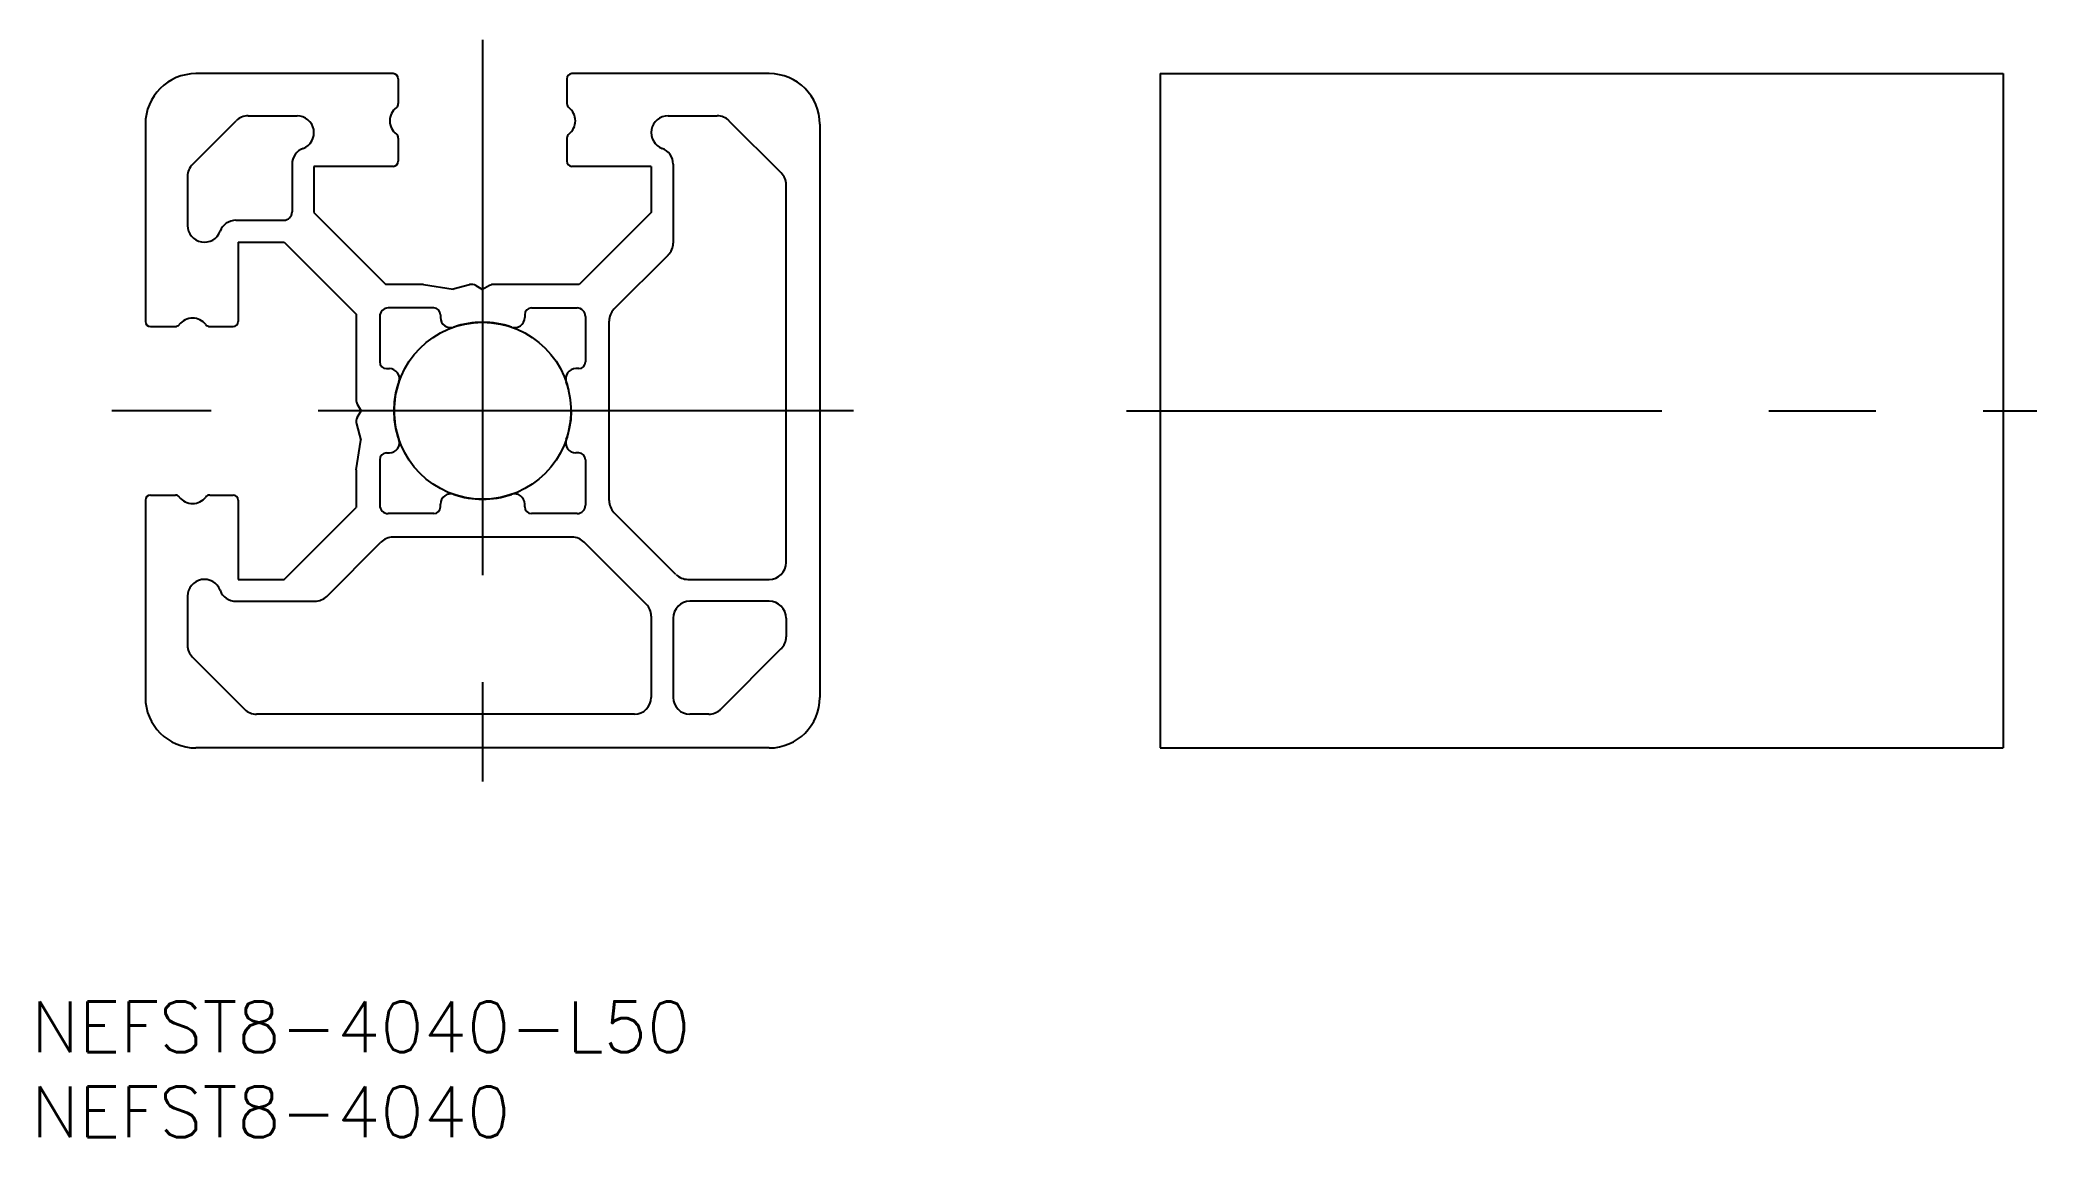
# Model space of a CAD drawing. Extents: x -26 to 92, y -43 to 22.
import ezdxf

# ---------------------------------------------------------------- set-up
doc = ezdxf.new("R2010")
doc.units = 0
doc.linetypes.add('CENTER', pattern=[50.8, 31.75, -6.35, 6.35, -6.35])
doc.linetypes.add('PHANTOM', pattern=[63.5, 31.75, -6.35, 6.35, -6.35, 6.35, -6.35])
doc.layers.get('0').update_dxf_attribs({"linetype": 'CONTINUOUS'})
doc.layers.add('CENTER', color=1, linetype='CENTER')
doc.styles.get("Standard").update_dxf_attribs({"font": 'txt.shx', "height": 3, "bigfont": 'bigfont.shx'})

# ---------------------------------------------------------------- blocks, each defined once
blk = doc.blocks.new('*U2')
at = {"color": 7, "linetype": 'CONTINUOUS'}
blk.add_text('NEFST8-4040-L50', height=3, dxfattribs=at).set_placement((-26.77, -38.04))
blk = doc.blocks.new('*U3')
at = {"color": 7, "linetype": 'CONTINUOUS'}
blk.add_text('NEFST8-4040', height=3, dxfattribs=at).set_placement((-26.77, -43.08))

msp = doc.modelspace()

# ---------------------------------------------------------------- linework, layer by layer
at = {"color": 7, "linetype": 'CONTINUOUS'}
for p, q in [((-5.3, 20), (-17, 20)), ((-5, 19.7), (-5, 18.22)), ((5, 19.7), (5, 18.22)), ((17, 20), (5.3, 20)), ((40.19, 20), (90.19, 20)), ((40.19, 20), (40.19, -20)), ((90.19, 20), (90.19, -20)), ((-20, 17), (-20, 5.3)), ((-17.21, 14.61), (-14.61, 17.21)), ((-13.91, 17.5), (-11, 17.5)), ((11, 17.5), (13.91, 17.5)), ((14.61, 17.21), (17.71, 14.11)), ((20, 17), (20, -17)), ((-5, 16.18), (-5, 14.8)), ((5, 16.18), (5, 14.8)), ((-11.3, 14.63), (-11.3, 11.8)), ((-10, 14.5), (-10, 11.77)), ((-5.3, 14.5), (-10, 14.5)), ((10, 14.5), (5.3, 14.5)), ((10, 14.5), (10, 11.77)), ((11.3, 14.63), (11.3, 9.95)), ((-17.5, 13.91), (-17.5, 11)), ((18, -9), (18, 13.41)), ((-14.63, 11.3), (-11.8, 11.3)), ((-10, 11.77), (-5.73, 7.5)), ((10, 11.77), (5.73, 7.5)), ((-14.5, 10), (-11.77, 10)), ((-14.5, 10), (-14.5, 5.3)), ((-11.77, 10), (-7.5, 5.73)), ((11.01, 9.24), (7.79, 6.03)), ((-3.5, 7.5), (-5.73, 7.5)), ((-3.5, 7.5), (-1.75, 7.22)), ((-0.78, 7.48), (-1.75, 7.22)), ((-0.4, 7.43), (0, 7.2)), ((0.4, 7.43), (0, 7.2)), ((5.73, 7.5), (0.65, 7.5)), ((-2.9, 6.1), (-5.6, 6.1)), ((2.9, 6.1), (5.6, 6.1)), ((-19.7, 5), (-18.22, 5)), ((-16.18, 5), (-14.8, 5)), ((-7.5, 5.73), (-7.5, 0.65)), ((-6.1, 5.6), (-6.1, 2.9)), ((-2.5, 5.7), (-2.5, 5.53)), ((2.5, 5.7), (2.5, 5.53)), ((6.1, 5.6), (6.1, 2.9)), ((7.5, -5.32), (7.5, 5.32)), ((-5.7, 2.5), (-5.53, 2.5)), ((5.7, 2.5), (5.53, 2.5)), ((-7.43, 0.4), (-7.2, 0)), ((-7.43, -0.4), (-7.2, 0)), ((-7.48, -0.78), (-7.22, -1.75)), ((-7.5, -3.5), (-7.22, -1.75)), ((-7.5, -3.5), (-7.5, -5.73)), ((-6.1, -2.9), (-6.1, -5.6)), ((-5.7, -2.5), (-5.53, -2.5)), ((5.7, -2.5), (5.53, -2.5)), ((6.1, -2.9), (6.1, -5.6)), ((-20, -5.3), (-20, -17)), ((-19.7, -5), (-18.22, -5)), ((-16.18, -5), (-14.8, -5)), ((-14.5, -5.3), (-14.5, -10)), ((-11.77, -10), (-7.5, -5.73)), ((-2.5, -5.7), (-2.5, -5.53)), ((2.5, -5.7), (2.5, -5.53)), ((-2.9, -6.1), (-5.6, -6.1)), ((5.6, -6.1), (2.9, -6.1)), ((11.47, -9.71), (7.79, -6.03)), ((-9.24, -11.01), (-6.03, -7.79)), ((5.32, -7.5), (-5.32, -7.5)), ((9.71, -11.47), (6.03, -7.79)), ((-14.5, -10), (-11.77, -10)), ((12.18, -10), (17, -10)), ((-17.5, -11), (-17.5, -13.91)), ((-14.63, -11.3), (-9.95, -11.3)), ((17, -11.3), (12.3, -11.3)), ((10, -12.18), (10, -17)), ((11.3, -12.3), (11.3, -17)), ((18, -12.3), (18, -13.41)), ((14.11, -17.71), (17.71, -14.11)), ((-17.21, -14.61), (-14.11, -17.71)), ((9, -18), (-13.41, -18)), ((13.41, -18), (12.3, -18)), ((17, -20), (-17, -20)), ((40.19, -20), (90.19, -20))]:
    msp.add_line(p, q, dxfattribs=at)
at = {"color": 3, "linetype": 'PHANTOM'}
msp.add_circle((0, 0), 5.25, dxfattribs=at)
at = {"color": 7, "linetype": 'CONTINUOUS'}
for centre, radius, start, end in [((-17, 17), 3, 90, 180), ((-5.3, 19.7), 0.3, 0, 90), ((5.3, 19.7), 0.3, 90, 180), ((17, 17), 3, 0, 90), ((-4.5, 17.2), 1, 127.9799, 232.0201), ((-5.3, 18.22), 0.3, 307.9799, 0), ((5.3, 18.22), 0.3, 180, 232.0201), ((4.5, 17.2), 1, 307.9799, 52.0201), ((-13.91, 16.5), 1, 90, 135), ((-11, 16.5), 1, 290.4873, 90), ((11, 16.5), 1, 90, 249.5127), ((13.91, 16.5), 1, 45, 90), ((-10.3, 14.63), 1, 110.4873, 180), ((-5.3, 16.18), 0.3, 0, 52.0201), ((5.3, 16.18), 0.3, 127.9799, 180), ((10.3, 14.63), 1, 0, 69.5127), ((-16.5, 13.91), 1, 135, 180), ((-5.3, 14.8), 0.3, 270, 0), ((5.3, 14.8), 0.3, 180, 270), ((17, 13.41), 1, 0, 45), ((-16.5, 11), 1, 180, 339.5127), ((-14.63, 10.3), 1, 90, 159.5127), ((-11.8, 11.8), 0.5, 270, 0), ((10.3, 9.95), 1, 315, 0), ((-0.65, 7), 0.5, 60, 105), ((0.65, 7), 0.5, 90, 120), ((-5.6, 5.6), 0.5, 90, 180), ((-2.9, 5.7), 0.4, 0, 90), ((2.9, 5.7), 0.4, 90, 180), ((5.6, 5.6), 0.5, 0, 90), ((8.5, 5.32), 1, 135, 180), ((-19.7, 5.3), 0.3, 180, 270), ((-18.22, 5.3), 0.3, 270, 322.0201), ((-17.2, 4.5), 1, 37.9799, 142.0201), ((-16.18, 5.3), 0.3, 217.9799, 270), ((-14.8, 5.3), 0.3, 270, 0), ((-1.9, 5.53), 0.6, 180, 288.9526), ((0, 0), 5.25, 71.0474, 108.9526), ((1.9, 5.53), 0.6, 251.0474, 0), ((-5.7, 2.9), 0.4, 180, 270), ((-5.53, 1.9), 0.6, 341.0474, 90), ((5.53, 1.9), 0.6, 90, 198.9526), ((5.7, 2.9), 0.4, 270, 0), ((0, 0), 5.25, 161.0474, 198.9526), ((0, 0), 5.25, 341.0474, 18.9526), ((-7, 0.65), 0.5, 180, 210), ((-7, -0.65), 0.5, 150, 195), ((-5.53, -1.9), 0.6, 270, 18.9526), ((5.53, -1.9), 0.6, 161.0474, 270), ((-5.7, -2.9), 0.4, 90, 180), ((5.7, -2.9), 0.4, 0, 90), ((-19.7, -5.3), 0.3, 90, 180), ((-18.22, -5.3), 0.3, 37.9799, 90), ((-17.2, -4.5), 1, 217.9799, 322.0201), ((-16.18, -5.3), 0.3, 90, 142.0201), ((-14.8, -5.3), 0.3, 0, 90), ((-5.6, -5.6), 0.5, 180, 270), ((-2.9, -5.7), 0.4, 270, 0), ((-1.9, -5.53), 0.6, 71.0474, 180), ((0, 0), 5.25, 251.0474, 288.9526), ((1.9, -5.53), 0.6, 0, 108.9526), ((2.9, -5.7), 0.4, 180, 270), ((5.6, -5.6), 0.5, 270, 0), ((8.5, -5.32), 1, 180, 225), ((-5.32, -8.5), 1, 90, 135), ((5.32, -8.5), 1, 45, 90), ((17, -9), 1, 270, 0), ((-16.5, -11), 1, 20.4873, 180), ((-14.63, -10.3), 1, 200.4873, 270), ((12.18, -9), 1, 225, 270), ((-9.95, -10.3), 1, 270, 315), ((9, -12.18), 1, 0, 45), ((12.3, -12.3), 1, 90, 180), ((17, -12.3), 1, 0, 90), ((-16.5, -13.91), 1, 180, 225), ((17, -13.41), 1, 315, 0), ((-17, -17), 3, 180, 270), ((-13.41, -17), 1, 225, 270), ((9, -17), 1, 270, 0), ((12.3, -17), 1, 180, 270), ((13.41, -17), 1, 270, 315), ((17, -17), 3, 270, 0)]:
    msp.add_arc(centre, radius, start, end, dxfattribs=at)
at = {"layer": 'CENTER', "color": 1, "linetype": 'CENTER'}
for p, q in [((0, 22), (0, -22)), ((22, 0), (-22, 0)), ((38.19, 0), (92.19, 0))]:
    msp.add_line(p, q, dxfattribs=at)

# ---------------------------------------------------------------- block references
at = {"color": 7, "linetype": 'CONTINUOUS'}
for name in ['*U2', '*U3']:
    msp.add_blockref(name, (0, 0), dxfattribs=at)

doc.saveas('drawing.dxf')
